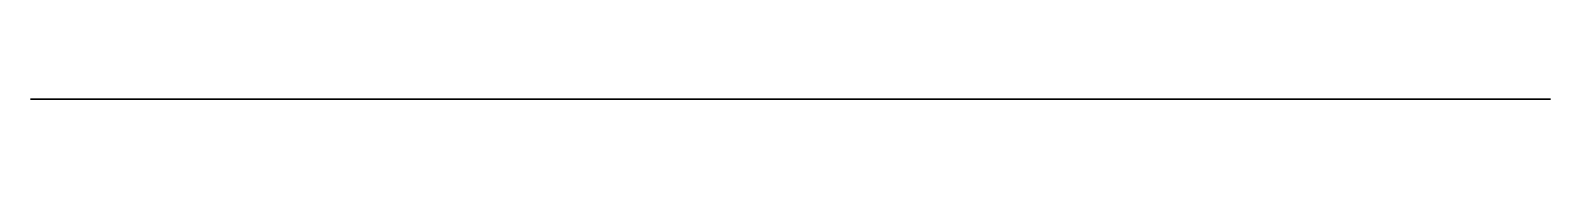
# Model space of a CAD drawing. Header units: millimetres. Extents: x 10.1 to 29, y 0 to 0.
import ezdxf

# ---------------------------------------------------------------- set-up
doc = ezdxf.new("R2010")
doc.units = ezdxf.units.MM
doc.layers.get('0').update_dxf_attribs({"color": 194, "true_color": 0x551cb1})

msp = doc.modelspace()

# ---------------------------------------------------------------- linework, layer by layer
at = {"color": 121, "true_color": 0xa6e5e5}
msp.add_polyline3d([(19.674, 0, 10.368), (19.702, 0, 9.676), (19.735, 0, 9.334), (19.785, 0, 8.996), (19.855, 0, 8.666), (19.899, 0, 8.505), (19.949, 0, 8.347), (20.005, 0, 8.192), (20.069, 0, 8.041), (20.14, 0, 7.893), (20.219, 0, 7.75), (20.325, 0, 7.581), (20.437, 0, 7.416), (20.557, 0, 7.256), (20.684, 0, 7.101), (20.817, 0, 6.952), (20.957, 0, 6.809), (21.103, 0, 6.673), (21.255, 0, 6.543), (21.412, 0, 6.421), (21.574, 0, 6.305), (21.741, 0, 6.197), (21.912, 0, 6.097), (22.088, 0, 6.004), (22.267, 0, 5.919), (22.45, 0, 5.842), (22.637, 0, 5.773), (22.637, 0, -10.337), (23.185, 0, -10.564), (23.715, 0, -10.825), (24.227, 0, -11.118), (24.719, 0, -11.442), (25.189, 0, -11.797), (25.637, 0, -12.182), (26.059, 0, -12.595), (26.456, 0, -13.035), (26.824, 0, -13.5), (27.161, 0, -13.987), (27.466, 0, -14.494), (27.738, 0, -15.018), (27.977, 0, -15.559), (28.181, 0, -16.114), (28.35, 0, -16.681), (28.482, 0, -17.26), (28.551, 0, -17.659), (28.6, 0, -18.062), (28.632, 0, -18.467), (28.645, 0, -18.874), (28.641, 0, -19.282), (28.62, 0, -19.689), (28.583, 0, -20.094), (28.529, 0, -20.497), (28.433, 0, -21.038), (28.313, 0, -21.576), (28.016, 0, -22.643), (27.293, 0, -24.743), (26.248, 0, -27.688), (25.807, 0, -29.18), (25.627, 0, -29.933), (25.481, 0, -30.693), (25.351, 0, -31.637), (25.275, 0, -32.581), (25.255, 0, -33.522), (25.296, 0, -34.458), (25.399, 0, -35.385), (25.475, 0, -35.844), (25.568, 0, -36.3), (25.678, 0, -36.752), (25.805, 0, -37.2), (25.95, 0, -37.643), (26.114, 0, -38.082), (26.37, 0, -38.683), (26.658, 0, -39.271), (26.976, 0, -39.842), (27.324, 0, -40.397), (27.702, 0, -40.934), (28.109, 0, -41.451), (28.545, 0, -41.948), (29.009, 0, -42.422), (29.028, 0, -110.06), (10.09, 0, -110.06), (10.09, 0, -81.8), (11.126, 0, -80.798), (11.126, 0, -10.059), (10.09, 0, -9.176), (10.09, 0, 20.096), (16.536, 0, 20.096), (16.541, 0, 18.405), (16.687, 0, 18.329), (16.832, 0, 18.246), (17.118, 0, 18.062), (17.399, 0, 17.858), (17.67, 0, 17.635), (17.929, 0, 17.399), (18.174, 0, 17.152), (18.401, 0, 16.897), (18.608, 0, 16.638), (18.694, 0, 16.52), (18.775, 0, 16.4), (18.924, 0, 16.152), (19.056, 0, 15.895), (19.173, 0, 15.63), (19.274, 0, 15.356), (19.362, 0, 15.075), (19.436, 0, 14.788), (19.499, 0, 14.495), (19.58, 0, 13.989), (19.633, 0, 13.478), (19.676, 0, 12.446)], close=True, dxfattribs=at)

doc.saveas('drawing.dxf')
